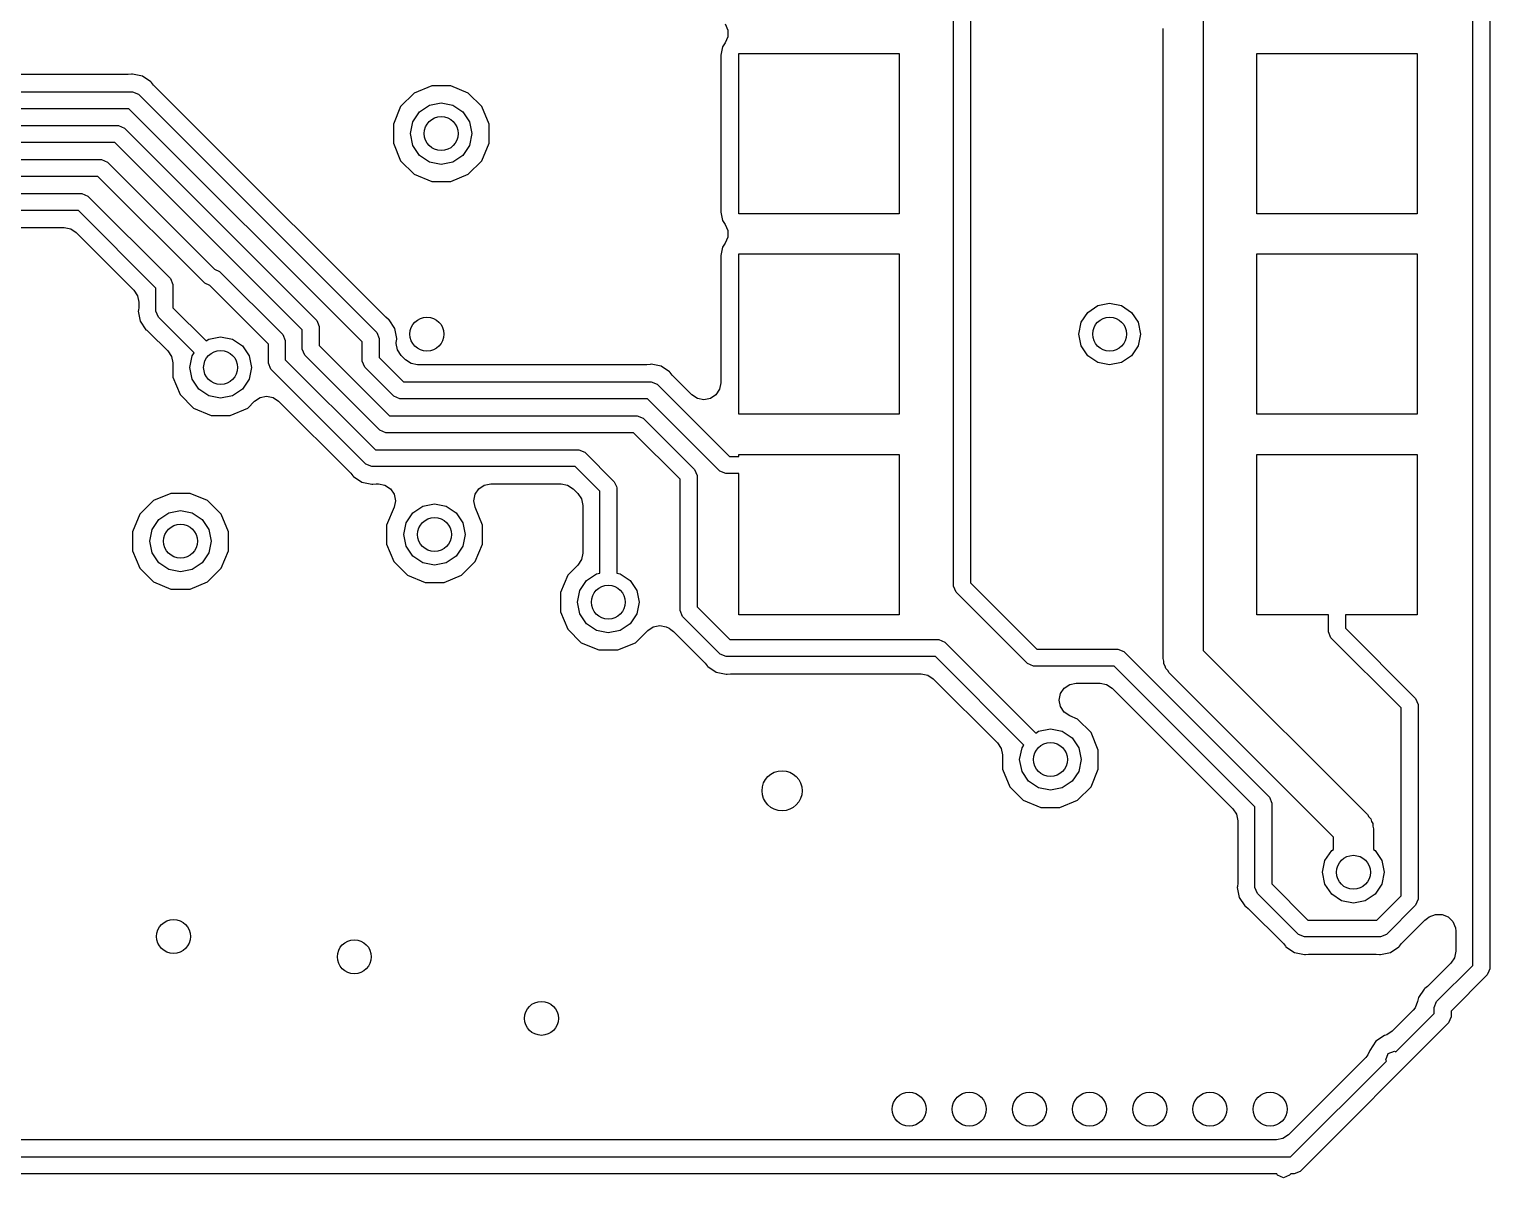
# Model space of a CAD drawing. Extents: x 2.66 to 5.22, y -3.92 to -3.24.
# Drawn here: x 4.7901 to 5.2202, y -3.9198 to -3.5814 of the extents above; entities that cross this region are included whole.
import ezdxf

# ---------------------------------------------------------------- set-up
doc = ezdxf.new("R2010")
doc.units = 0
doc.header["$MEASUREMENT"] = 0
doc.layers.add('BLACK', color=7, linetype='CONTINUOUS')

msp = doc.modelspace()

# ---------------------------------------------------------------- linework, layer by layer
at = {"layer": 'BLACK', "linetype": 'CONTINUOUS'}
for p, q in [((5.0623, -3.74554), (5.0623, -3.4175)), ((5.0673, -3.41646), (5.0673, -3.74451)), ((5.21522, -3.85723), (5.21522, -3.41737)), ((5.22022, -3.41681), (5.22022, -3.85827)), ((4.99504, -3.5799), (4.99579, -3.5817)), ((4.99579, -3.5817), (4.99579, -3.58365)), ((5.12402, -3.76688), (5.12402, -3.58119)), ((5.13583, -3.57874), (5.13583, -3.76443)), ((4.99427, -3.58662), (4.99378, -3.58908)), ((4.99504, -3.58546), (4.99427, -3.58662)), ((4.99579, -3.58365), (4.99504, -3.58546)), ((4.99378, -3.58908), (4.99378, -3.63533)), ((4.99902, -3.63583), (4.99902, -3.58858)), ((4.99902, -3.58858), (5.04626, -3.58858)), ((5.04626, -3.58858), (5.04626, -3.63583)), ((5.15157, -3.63583), (5.15157, -3.58858)), ((5.15157, -3.58858), (5.19882, -3.58858)), ((5.19882, -3.58858), (5.19882, -3.63583)), ((4.81927, -3.59482), (4.58482, -3.59482)), ((4.82024, -3.59473), (4.81927, -3.59482)), ((4.8205, -3.59468), (4.82024, -3.59473)), ((4.82345, -3.59526), (4.8205, -3.59468)), ((4.82594, -3.59693), (4.82345, -3.59526)), ((4.58358, -3.59986), (4.8205, -3.59986)), ((4.8205, -3.59986), (4.82227, -3.60059)), ((4.82609, -3.59715), (4.82594, -3.59693)), ((4.82671, -3.5979), (4.82609, -3.59715)), ((4.84075, -3.61194), (4.82671, -3.5979)), ((4.90861, -3.59811), (4.90343, -3.60026)), ((4.91422, -3.59811), (4.90861, -3.59811)), ((4.9194, -3.60026), (4.91422, -3.59811)), ((4.82227, -3.60059), (4.89243, -3.67075)), ((4.89947, -3.60422), (4.89732, -3.6094)), ((4.90343, -3.60026), (4.89947, -3.60422)), ((4.90501, -3.6058), (4.90795, -3.60384)), ((4.90795, -3.60384), (4.91142, -3.60315)), ((4.91142, -3.60315), (4.91488, -3.60384)), ((4.91488, -3.60384), (4.91782, -3.6058)), ((4.92337, -3.60422), (4.9194, -3.60026)), ((4.92551, -3.6094), (4.92337, -3.60422)), ((4.81947, -3.60486), (4.58462, -3.60486)), ((4.88816, -3.67356), (4.81947, -3.60486)), ((4.90236, -3.6122), (4.90305, -3.60874)), ((4.90305, -3.60874), (4.90501, -3.6058)), ((4.91782, -3.6058), (4.91978, -3.60874)), ((4.91978, -3.60874), (4.92047, -3.6122)), ((4.638, -3.60986), (4.81636, -3.60986)), ((4.81636, -3.60986), (4.81813, -3.61059)), ((4.81813, -3.61059), (4.87478, -3.66725)), ((4.89512, -3.66632), (4.84075, -3.61194)), ((4.89732, -3.6094), (4.89732, -3.61501)), ((4.90305, -3.61567), (4.90236, -3.6122)), ((4.92047, -3.6122), (4.91978, -3.61567)), ((4.92551, -3.61501), (4.92551, -3.6094)), ((4.81533, -3.61486), (4.63904, -3.61486)), ((4.87051, -3.67005), (4.81533, -3.61486)), ((4.89732, -3.61501), (4.89947, -3.62019)), ((4.90501, -3.61861), (4.90305, -3.61567)), ((4.91978, -3.61567), (4.91782, -3.61861)), ((4.92337, -3.62019), (4.92551, -3.61501)), ((4.64214, -3.61986), (4.81134, -3.61986)), ((4.81134, -3.61986), (4.81311, -3.6206)), ((4.81311, -3.6206), (4.84467, -3.65216)), ((4.89947, -3.62019), (4.90343, -3.62415)), ((4.90795, -3.62057), (4.90501, -3.61861)), ((4.91142, -3.62126), (4.90795, -3.62057)), ((4.91488, -3.62057), (4.91142, -3.62126)), ((4.91782, -3.61861), (4.91488, -3.62057)), ((4.9194, -3.62415), (4.92337, -3.62019)), ((4.8103, -3.62486), (4.64318, -3.62486)), ((4.84176, -3.65631), (4.8103, -3.62486)), ((4.90343, -3.62415), (4.90861, -3.6263)), ((4.91422, -3.6263), (4.9194, -3.62415)), ((4.64628, -3.62986), (4.80559, -3.62986)), ((4.80559, -3.62986), (4.80736, -3.6306)), ((4.90861, -3.6263), (4.91422, -3.6263)), ((4.80736, -3.6306), (4.83167, -3.65491)), ((4.80456, -3.63486), (4.64732, -3.63486)), ((4.8274, -3.65771), (4.80456, -3.63486)), ((4.99378, -3.63533), (4.99427, -3.63779)), ((4.99427, -3.63779), (4.99504, -3.63895)), ((5.04626, -3.63583), (4.99902, -3.63583)), ((5.19882, -3.63583), (5.15157, -3.63583)), ((4.65148, -3.6399), (4.8004, -3.6399)), ((4.8004, -3.6399), (4.80231, -3.64028)), ((4.80231, -3.64028), (4.80393, -3.64137)), ((4.80393, -3.64137), (4.8209, -3.65833)), ((4.99504, -3.63895), (4.99579, -3.64076)), ((4.99579, -3.64271), (4.99504, -3.64451)), ((4.99579, -3.64076), (4.99579, -3.64271)), ((4.99427, -3.64567), (4.99378, -3.64813)), ((4.99504, -3.64451), (4.99427, -3.64567)), ((4.99378, -3.64813), (4.99378, -3.68561)), ((4.99902, -3.69488), (4.99902, -3.64764)), ((4.99902, -3.64764), (5.04626, -3.64764)), ((5.04626, -3.64764), (5.04626, -3.69488)), ((5.15157, -3.69488), (5.15157, -3.64764)), ((5.15157, -3.64764), (5.19882, -3.64764)), ((5.19882, -3.64764), (5.19882, -3.69488)), ((4.83167, -3.65491), (4.8324, -3.65667)), ((4.84467, -3.65216), (4.84617, -3.65278)), ((4.84617, -3.65278), (4.86478, -3.67139)), ((4.8209, -3.65833), (4.82198, -3.65995)), ((4.82198, -3.65995), (4.82236, -3.66187)), ((4.8274, -3.66455), (4.8274, -3.65771)), ((4.8324, -3.65667), (4.8324, -3.66351)), ((4.84326, -3.65694), (4.84176, -3.65631)), ((4.86051, -3.67419), (4.84326, -3.65694)), ((4.82227, -3.66429), (4.82221, -3.66455)), ((4.82221, -3.66455), (4.8228, -3.66749)), ((4.82236, -3.66331), (4.82227, -3.66429)), ((4.82236, -3.66187), (4.82236, -3.66331)), ((4.82813, -3.66631), (4.8274, -3.66455)), ((4.8324, -3.66351), (4.84217, -3.67328)), ((5.10186, -3.66486), (5.1048, -3.66289)), ((5.1048, -3.66289), (5.10827, -3.6622)), ((5.10827, -3.6622), (5.11173, -3.66289)), ((5.11173, -3.66289), (5.11467, -3.66486)), ((4.8228, -3.66749), (4.82447, -3.66998)), ((4.83864, -3.67682), (4.82813, -3.66631)), ((4.87478, -3.66725), (4.87499, -3.66776)), ((4.87499, -3.66776), (4.87551, -3.66901)), ((4.87551, -3.66901), (4.87551, -3.67466)), ((4.89588, -3.66694), (4.89512, -3.66632)), ((4.8961, -3.66709), (4.89588, -3.66694)), ((4.89776, -3.66958), (4.8961, -3.66709)), ((5.09921, -3.67126), (5.0999, -3.66779)), ((5.0999, -3.66779), (5.10186, -3.66486)), ((5.11467, -3.66486), (5.11663, -3.66779)), ((5.11663, -3.66779), (5.11732, -3.67126)), ((4.82447, -3.66998), (4.82469, -3.67013)), ((4.82469, -3.67013), (4.82544, -3.67075)), ((4.82544, -3.67075), (4.8309, -3.67621)), ((4.84217, -3.67328), (4.84299, -3.67274)), ((4.84299, -3.67274), (4.84646, -3.67205)), ((4.84646, -3.67205), (4.84992, -3.67274)), ((4.84992, -3.67274), (4.85286, -3.6747)), ((4.86478, -3.67139), (4.86551, -3.67316)), ((4.86551, -3.67316), (4.86551, -3.67881)), ((4.87051, -3.6757), (4.87051, -3.67005)), ((4.89243, -3.67075), (4.89316, -3.67252)), ((4.89316, -3.67252), (4.89316, -3.67817)), ((4.89835, -3.67252), (4.89776, -3.66958)), ((4.8982, -3.67376), (4.8983, -3.67278)), ((4.8983, -3.67278), (4.89835, -3.67252)), ((5.0999, -3.67473), (5.09921, -3.67126)), ((5.11732, -3.67126), (5.11663, -3.67473)), ((4.8309, -3.67621), (4.83198, -3.67783)), ((4.8374, -3.6811), (4.83809, -3.67764)), ((4.83809, -3.67764), (4.83864, -3.67682)), ((4.85286, -3.6747), (4.85482, -3.67764)), ((4.85482, -3.67764), (4.85551, -3.6811)), ((4.86051, -3.67984), (4.86051, -3.67419)), ((4.87124, -3.67747), (4.87051, -3.6757)), ((4.89336, -3.69958), (4.87124, -3.67747)), ((4.87551, -3.67466), (4.89616, -3.69532)), ((4.88816, -3.67921), (4.88816, -3.67356)), ((4.8982, -3.67401), (4.8982, -3.67376)), ((4.89858, -3.67593), (4.8982, -3.67401)), ((4.89967, -3.67755), (4.89858, -3.67593)), ((4.90093, -3.67881), (4.89967, -3.67755)), ((5.10186, -3.67766), (5.0999, -3.67473)), ((5.11663, -3.67473), (5.11467, -3.67766)), ((4.83198, -3.67783), (4.83236, -3.67974)), ((4.83236, -3.67974), (4.83236, -3.68391)), ((4.83809, -3.68457), (4.8374, -3.6811)), ((4.85551, -3.6811), (4.85482, -3.68457)), ((4.86124, -3.68161), (4.86051, -3.67984)), ((4.88922, -3.70958), (4.86124, -3.68161)), ((4.86551, -3.67881), (4.89202, -3.70532)), ((4.88889, -3.68097), (4.88816, -3.67921)), ((4.8975, -3.68958), (4.88889, -3.68097)), ((4.89316, -3.67817), (4.90031, -3.68532)), ((4.90255, -3.6799), (4.90093, -3.67881)), ((4.90446, -3.68028), (4.90255, -3.6799)), ((4.90702, -3.68028), (4.90446, -3.68028)), ((4.90722, -3.68031), (4.90702, -3.68028)), ((4.90741, -3.68028), (4.90722, -3.68031)), ((4.97201, -3.68028), (4.90741, -3.68028)), ((4.97299, -3.68018), (4.97201, -3.68028)), ((4.97325, -3.68013), (4.97299, -3.68018)), ((4.97619, -3.68071), (4.97325, -3.68013)), ((4.97868, -3.68238), (4.97619, -3.68071)), ((5.1048, -3.67963), (5.10186, -3.67766)), ((5.10827, -3.68031), (5.1048, -3.67963)), ((5.11173, -3.67963), (5.10827, -3.68031)), ((5.11467, -3.67766), (5.11173, -3.67963)), ((4.83236, -3.68391), (4.83451, -3.68909)), ((4.84005, -3.68751), (4.83809, -3.68457)), ((4.85482, -3.68457), (4.85286, -3.68751)), ((4.90031, -3.68532), (4.97325, -3.68532)), ((4.97325, -3.68532), (4.97502, -3.68605)), ((4.97502, -3.68605), (4.99631, -3.70734)), ((4.97883, -3.6826), (4.97868, -3.68238)), ((4.97945, -3.68336), (4.97883, -3.6826)), ((4.98524, -3.68915), (4.97945, -3.68336)), ((4.99378, -3.68561), (4.9934, -3.68753)), ((4.83451, -3.68909), (4.83847, -3.69305)), ((4.84299, -3.68947), (4.84005, -3.68751)), ((4.84646, -3.69016), (4.84299, -3.68947)), ((4.84992, -3.68947), (4.84646, -3.69016)), ((4.85286, -3.68751), (4.84992, -3.68947)), ((4.85646, -3.69103), (4.85809, -3.68994)), ((4.85809, -3.68994), (4.86, -3.68956)), ((4.86, -3.68956), (4.86191, -3.68994)), ((4.86191, -3.68994), (4.86354, -3.69103)), ((4.89927, -3.69032), (4.8975, -3.68958)), ((4.97221, -3.69032), (4.89927, -3.69032)), ((4.99351, -3.71161), (4.97221, -3.69032)), ((4.98687, -3.69023), (4.98524, -3.68915)), ((4.98878, -3.69061), (4.98687, -3.69023)), ((4.99069, -3.69023), (4.98878, -3.69061)), ((4.99232, -3.68915), (4.99069, -3.69023)), ((4.9934, -3.68753), (4.99232, -3.68915)), ((4.83847, -3.69305), (4.84365, -3.6952)), ((4.84926, -3.6952), (4.85444, -3.69305)), ((4.85444, -3.69305), (4.85646, -3.69103)), ((4.86354, -3.69103), (4.88478, -3.71227)), ((4.84365, -3.6952), (4.84926, -3.6952)), ((4.89616, -3.69532), (4.96911, -3.69532)), ((4.96911, -3.69532), (4.97087, -3.69605)), ((4.97087, -3.69605), (4.98602, -3.71119)), ((5.04626, -3.69488), (4.99902, -3.69488)), ((5.19882, -3.69488), (5.15157, -3.69488)), ((4.89513, -3.70032), (4.89336, -3.69958)), ((4.96807, -3.70032), (4.89513, -3.70032)), ((4.98175, -3.714), (4.96807, -3.70032)), ((4.89202, -3.70532), (4.95191, -3.70532)), ((4.95191, -3.70532), (4.95368, -3.70605)), ((4.95368, -3.70605), (4.9624, -3.71477)), ((4.99631, -3.70734), (4.99902, -3.70734)), ((4.99902, -3.70734), (4.99902, -3.70669)), ((4.99902, -3.70669), (5.04626, -3.70669)), ((5.04626, -3.70669), (5.04626, -3.75394)), ((5.15157, -3.75394), (5.15157, -3.70669)), ((5.15157, -3.70669), (5.19882, -3.70669)), ((5.19882, -3.70669), (5.19882, -3.75394)), ((4.89099, -3.71032), (4.88922, -3.70958)), ((4.95087, -3.71032), (4.89099, -3.71032)), ((4.95813, -3.71757), (4.95087, -3.71032)), ((4.98602, -3.71119), (4.98602, -3.71119)), ((4.98602, -3.71119), (4.98675, -3.71296)), ((4.99528, -3.71234), (4.99351, -3.71161)), ((4.88478, -3.71227), (4.8854, -3.71303)), ((4.8854, -3.71303), (4.88555, -3.71325)), ((4.88555, -3.71325), (4.88804, -3.71492)), ((4.88804, -3.71492), (4.89099, -3.7155)), ((4.89099, -3.7155), (4.89125, -3.71545)), ((4.89125, -3.71545), (4.89222, -3.71536)), ((4.89222, -3.71536), (4.89291, -3.71536)), ((4.89291, -3.71536), (4.89482, -3.71574)), ((4.89482, -3.71574), (4.89644, -3.71682)), ((4.92246, -3.71682), (4.92408, -3.71574)), ((4.92408, -3.71574), (4.92599, -3.71536)), ((4.92599, -3.71536), (4.94672, -3.71536)), ((4.94672, -3.71536), (4.94863, -3.71574)), ((4.94863, -3.71574), (4.95025, -3.71682)), ((4.9624, -3.71477), (4.963, -3.71621)), ((4.963, -3.71621), (4.96313, -3.71654)), ((4.98175, -3.75267), (4.98175, -3.714)), ((4.98675, -3.71296), (4.98675, -3.75164)), ((4.99902, -3.71234), (4.99528, -3.71234)), ((4.99902, -3.75394), (4.99902, -3.71234)), ((4.82666, -3.72033), (4.8227, -3.7243)), ((4.83184, -3.71819), (4.82666, -3.72033)), ((4.83745, -3.71819), (4.83184, -3.71819)), ((4.84263, -3.72033), (4.83745, -3.71819)), ((4.84659, -3.7243), (4.84263, -3.72033)), ((4.89644, -3.71682), (4.89753, -3.71844)), ((4.89753, -3.71844), (4.89791, -3.72036)), ((4.89791, -3.72036), (4.89753, -3.72227)), ((4.92099, -3.72036), (4.92137, -3.71844)), ((4.92137, -3.72227), (4.92099, -3.72036)), ((4.92137, -3.71844), (4.92246, -3.71682)), ((4.95025, -3.71682), (4.95163, -3.71819)), ((4.95163, -3.71819), (4.95271, -3.71982)), ((4.95271, -3.71982), (4.95309, -3.72173)), ((4.95813, -3.74168), (4.95813, -3.71757)), ((4.96313, -3.71654), (4.96313, -3.74168)), ((4.8227, -3.7243), (4.82055, -3.72948)), ((4.82824, -3.72588), (4.83118, -3.72392)), ((4.83118, -3.72392), (4.83465, -3.72323)), ((4.83465, -3.72323), (4.83811, -3.72392)), ((4.83811, -3.72392), (4.84105, -3.72588)), ((4.84874, -3.72948), (4.84659, -3.7243)), ((4.89753, -3.72227), (4.89535, -3.72751)), ((4.90108, -3.72685), (4.90305, -3.72391)), ((4.90305, -3.72391), (4.90598, -3.72195)), ((4.90598, -3.72195), (4.90945, -3.72126)), ((4.90945, -3.72126), (4.91291, -3.72195)), ((4.91291, -3.72195), (4.91585, -3.72391)), ((4.91585, -3.72391), (4.91781, -3.72685)), ((4.92354, -3.72751), (4.92137, -3.72227)), ((4.95309, -3.72173), (4.95309, -3.73577)), ((4.82559, -3.73228), (4.82628, -3.72882)), ((4.82628, -3.72882), (4.82824, -3.72588)), ((4.84105, -3.72588), (4.84301, -3.72882)), ((4.84301, -3.72882), (4.8437, -3.73228)), ((4.89535, -3.72751), (4.89535, -3.73312)), ((4.90039, -3.73031), (4.90108, -3.72685)), ((4.91781, -3.72685), (4.9185, -3.73031)), ((4.92354, -3.73312), (4.92354, -3.72751)), ((4.82055, -3.72948), (4.82055, -3.73509)), ((4.82628, -3.73575), (4.82559, -3.73228)), ((4.8437, -3.73228), (4.84301, -3.73575)), ((4.84874, -3.73509), (4.84874, -3.72948)), ((4.89535, -3.73312), (4.8975, -3.7383)), ((4.90108, -3.73378), (4.90039, -3.73031)), ((4.9185, -3.73031), (4.91781, -3.73378)), ((4.9214, -3.7383), (4.92354, -3.73312)), ((4.82055, -3.73509), (4.8227, -3.74027)), ((4.82824, -3.73869), (4.82628, -3.73575)), ((4.84301, -3.73575), (4.84105, -3.73869)), ((4.84659, -3.74027), (4.84874, -3.73509)), ((4.90305, -3.73672), (4.90108, -3.73378)), ((4.90598, -3.73868), (4.90305, -3.73672)), ((4.91585, -3.73672), (4.91291, -3.73868)), ((4.91781, -3.73378), (4.91585, -3.73672)), ((4.95271, -3.73769), (4.95163, -3.73931)), ((4.95309, -3.73577), (4.95271, -3.73769)), ((4.8227, -3.74027), (4.82666, -3.74423)), ((4.83118, -3.74065), (4.82824, -3.73869)), ((4.83465, -3.74134), (4.83118, -3.74065)), ((4.83811, -3.74065), (4.83465, -3.74134)), ((4.84105, -3.73869), (4.83811, -3.74065)), ((4.84263, -3.74423), (4.84659, -3.74027)), ((4.8975, -3.7383), (4.90146, -3.74226)), ((4.90945, -3.73937), (4.90598, -3.73868)), ((4.91291, -3.73868), (4.90945, -3.73937)), ((4.91743, -3.74226), (4.9214, -3.7383)), ((4.95163, -3.73931), (4.94868, -3.74225)), ((4.95423, -3.74383), (4.95716, -3.74187)), ((4.95716, -3.74187), (4.95813, -3.74168)), ((4.96313, -3.74168), (4.9641, -3.74187)), ((4.9641, -3.74187), (4.96703, -3.74383)), ((4.82666, -3.74423), (4.83184, -3.74638)), ((4.83184, -3.74638), (4.83745, -3.74638)), ((4.83745, -3.74638), (4.84263, -3.74423)), ((4.90146, -3.74226), (4.90665, -3.74441)), ((4.90665, -3.74441), (4.91225, -3.74441)), ((4.91225, -3.74441), (4.91743, -3.74226)), ((4.94868, -3.74225), (4.94654, -3.74743)), ((4.95226, -3.74677), (4.95423, -3.74383)), ((4.96703, -3.74383), (4.969, -3.74677)), ((5.06304, -3.74731), (5.0623, -3.74554)), ((5.0673, -3.74451), (5.08686, -3.76407)), ((4.94654, -3.74743), (4.94654, -3.75304)), ((4.95157, -3.75024), (4.95226, -3.74677)), ((4.95226, -3.7537), (4.95157, -3.75024)), ((4.969, -3.74677), (4.96969, -3.75024)), ((4.96969, -3.75024), (4.969, -3.7537)), ((5.08406, -3.76833), (5.06304, -3.74731)), ((4.94654, -3.75304), (4.94868, -3.75822)), ((4.95423, -3.75664), (4.95226, -3.7537)), ((4.969, -3.7537), (4.96703, -3.75664)), ((4.98248, -3.75444), (4.98175, -3.75267)), ((4.99359, -3.76555), (4.98248, -3.75444)), ((4.98675, -3.75164), (4.99639, -3.76128)), ((5.04626, -3.75394), (4.99902, -3.75394)), ((5.1727, -3.75394), (5.15157, -3.75394)), ((5.1727, -3.75894), (5.1727, -3.75394)), ((5.19882, -3.75394), (5.1777, -3.75394)), ((5.1777, -3.75394), (5.1777, -3.7579)), ((4.94868, -3.75822), (4.95265, -3.76219)), ((4.95716, -3.7586), (4.95423, -3.75664)), ((4.96063, -3.75929), (4.95716, -3.7586)), ((4.9641, -3.7586), (4.96063, -3.75929)), ((4.96703, -3.75664), (4.9641, -3.7586)), ((4.96861, -3.76219), (4.97224, -3.75856)), ((4.97224, -3.75856), (4.97387, -3.75747)), ((4.97387, -3.75747), (4.97578, -3.75709)), ((4.97578, -3.75709), (4.97769, -3.75747)), ((4.97769, -3.75747), (4.97856, -3.75794)), ((4.97856, -3.75794), (4.97904, -3.75826)), ((4.97904, -3.75826), (4.97979, -3.75888)), ((4.97979, -3.75888), (4.98915, -3.76824)), ((5.17343, -3.7607), (5.1727, -3.75894)), ((5.1777, -3.7579), (5.19838, -3.77859)), ((4.95265, -3.76219), (4.95783, -3.76433)), ((4.96343, -3.76433), (4.96861, -3.76219)), ((4.99639, -3.76128), (5.05799, -3.76128)), ((5.05799, -3.76128), (5.05976, -3.76201)), ((5.05976, -3.76201), (5.08654, -3.7888)), ((5.19411, -3.78139), (5.17343, -3.7607)), ((4.95783, -3.76433), (4.96343, -3.76433)), ((4.99536, -3.76628), (4.99359, -3.76555)), ((5.05696, -3.76628), (4.99536, -3.76628)), ((5.08301, -3.79233), (5.05696, -3.76628)), ((5.08686, -3.76407), (5.11065, -3.76407)), ((5.11065, -3.76407), (5.11242, -3.7648)), ((5.11242, -3.7648), (5.15531, -3.80769)), ((5.12422, -3.76763), (5.12402, -3.76688)), ((5.12422, -3.76841), (5.12422, -3.76763)), ((5.13583, -3.76443), (5.18423, -3.81284)), ((4.98915, -3.76824), (4.98978, -3.769)), ((4.98978, -3.769), (4.98992, -3.76922)), ((4.98992, -3.76922), (4.99242, -3.77088)), ((4.99242, -3.77088), (4.99536, -3.77147)), ((4.99536, -3.77147), (4.99562, -3.77141)), ((4.99562, -3.77141), (4.99659, -3.77132)), ((4.99659, -3.77132), (5.0528, -3.77132)), ((5.0528, -3.77132), (5.05471, -3.7717)), ((5.05471, -3.7717), (5.05633, -3.77278)), ((5.08583, -3.76907), (5.08406, -3.76833)), ((5.10962, -3.76907), (5.08583, -3.76907)), ((5.15104, -3.81049), (5.10962, -3.76907)), ((5.12461, -3.76908), (5.12422, -3.76841)), ((5.12481, -3.76983), (5.12461, -3.76908)), ((5.12536, -3.77038), (5.12481, -3.76983)), ((5.12575, -3.77105), (5.12536, -3.77038)), ((5.17415, -3.81946), (5.12575, -3.77105)), ((5.05633, -3.77278), (5.07527, -3.79172)), ((5.09383, -3.77719), (5.09492, -3.77557)), ((5.09492, -3.77557), (5.09654, -3.77449)), ((5.09654, -3.77449), (5.09845, -3.77411)), ((5.09845, -3.77411), (5.10546, -3.77411)), ((5.10546, -3.77411), (5.10737, -3.77449)), ((5.10737, -3.77449), (5.10899, -3.77557)), ((5.10899, -3.77557), (5.14454, -3.81112)), ((5.09345, -3.77911), (5.09383, -3.77719)), ((5.09383, -3.78102), (5.09345, -3.77911)), ((5.19838, -3.77859), (5.19911, -3.78035)), ((5.19911, -3.78035), (5.19911, -3.83777)), ((5.09492, -3.78264), (5.09383, -3.78102)), ((5.09654, -3.78372), (5.09492, -3.78264)), ((5.09881, -3.78467), (5.09654, -3.78372)), ((5.10278, -3.78863), (5.09881, -3.78467)), ((5.19411, -3.83673), (5.19411, -3.78139)), ((5.08654, -3.7888), (5.08736, -3.78825)), ((5.08736, -3.78825), (5.09083, -3.78756)), ((5.09083, -3.78756), (5.09429, -3.78825)), ((5.09429, -3.78825), (5.09723, -3.79021)), ((5.10492, -3.79381), (5.10278, -3.78863)), ((5.07527, -3.79172), (5.07635, -3.79334)), ((5.07635, -3.79334), (5.07673, -3.79525)), ((5.08177, -3.79661), (5.08246, -3.79315)), ((5.08246, -3.79315), (5.08301, -3.79233)), ((5.09723, -3.79021), (5.09919, -3.79315)), ((5.09919, -3.79315), (5.09988, -3.79661)), ((5.07673, -3.79525), (5.07673, -3.79942)), ((5.08246, -3.80008), (5.08177, -3.79661)), ((5.09988, -3.79661), (5.09919, -3.80008)), ((5.10492, -3.79942), (5.10492, -3.79381)), ((5.07673, -3.79942), (5.07888, -3.8046)), ((5.08442, -3.80302), (5.08246, -3.80008)), ((5.09919, -3.80008), (5.09723, -3.80302)), ((5.10278, -3.8046), (5.10492, -3.79942)), ((5.07888, -3.8046), (5.08284, -3.80856)), ((5.08736, -3.80498), (5.08442, -3.80302)), ((5.09083, -3.80567), (5.08736, -3.80498)), ((5.09429, -3.80498), (5.09083, -3.80567)), ((5.09723, -3.80302), (5.09429, -3.80498)), ((5.09881, -3.80856), (5.10278, -3.8046)), ((5.08284, -3.80856), (5.08802, -3.81071)), ((5.08802, -3.81071), (5.09363, -3.81071)), ((5.09363, -3.81071), (5.09881, -3.80856)), ((5.15104, -3.83428), (5.15104, -3.81049)), ((5.15531, -3.80769), (5.15604, -3.80946)), ((5.15604, -3.80946), (5.15604, -3.83325)), ((5.14454, -3.81112), (5.14562, -3.81274)), ((5.14562, -3.81274), (5.146, -3.81465)), ((5.146, -3.81465), (5.146, -3.83305)), ((5.18423, -3.81284), (5.18462, -3.81351)), ((5.18462, -3.81351), (5.18517, -3.81406)), ((5.18517, -3.81406), (5.18537, -3.81481)), ((5.18537, -3.81481), (5.18576, -3.81549)), ((5.17415, -3.82309), (5.17415, -3.81946)), ((5.18576, -3.81549), (5.18576, -3.81626)), ((5.18576, -3.81626), (5.18596, -3.81701)), ((5.18596, -3.81701), (5.18596, -3.82309)), ((5.17169, -3.82636), (5.17366, -3.82342)), ((5.17366, -3.82342), (5.17415, -3.82309)), ((5.18596, -3.82309), (5.18646, -3.82342)), ((5.18646, -3.82342), (5.18842, -3.82636)), ((5.171, -3.82982), (5.17169, -3.82636)), ((5.18842, -3.82636), (5.18911, -3.82982)), ((5.17169, -3.83329), (5.171, -3.82982)), ((5.18911, -3.82982), (5.18842, -3.83329)), ((5.14591, -3.83402), (5.14586, -3.83428)), ((5.14586, -3.83428), (5.14644, -3.83722)), ((5.146, -3.83305), (5.14591, -3.83402)), ((5.15178, -3.83605), (5.15104, -3.83428)), ((5.16387, -3.84814), (5.15178, -3.83605)), ((5.15604, -3.83325), (5.16667, -3.84388)), ((5.17366, -3.83622), (5.17169, -3.83329)), ((5.17659, -3.83819), (5.17366, -3.83622)), ((5.18646, -3.83622), (5.18352, -3.83819)), ((5.18842, -3.83329), (5.18646, -3.83622)), ((5.18697, -3.84388), (5.19411, -3.83673)), ((5.14644, -3.83722), (5.14811, -3.83972)), ((5.14811, -3.83972), (5.14833, -3.83987)), ((5.14833, -3.83987), (5.14909, -3.84049)), ((5.14909, -3.84049), (5.15943, -3.85083)), ((5.18006, -3.83888), (5.17659, -3.83819)), ((5.18352, -3.83819), (5.18006, -3.83888)), ((5.19838, -3.83953), (5.18977, -3.84814)), ((5.19911, -3.83777), (5.19838, -3.83953)), ((5.16667, -3.84388), (5.18697, -3.84388)), ((5.19421, -3.85083), (5.20107, -3.84397)), ((5.20107, -3.84397), (5.20183, -3.84335)), ((5.20183, -3.84335), (5.2024, -3.84297)), ((5.2024, -3.84297), (5.2042, -3.84222)), ((5.2042, -3.84222), (5.20615, -3.84222)), ((5.20615, -3.84222), (5.20796, -3.84297)), ((5.20796, -3.84297), (5.20933, -3.84435)), ((5.20933, -3.84435), (5.21008, -3.84615)), ((5.16564, -3.84888), (5.16387, -3.84814)), ((5.18801, -3.84888), (5.16564, -3.84888)), ((5.18977, -3.84814), (5.18801, -3.84888)), ((5.21008, -3.84615), (5.21018, -3.84713)), ((5.21018, -3.84713), (5.21018, -3.85307)), ((5.15943, -3.85083), (5.16005, -3.85159)), ((5.16005, -3.85159), (5.1602, -3.85181)), ((5.1602, -3.85181), (5.16269, -3.85348)), ((5.16269, -3.85348), (5.16564, -3.85406)), ((5.1659, -3.85401), (5.16687, -3.85392)), ((5.16687, -3.85392), (5.18677, -3.85392)), ((5.18677, -3.85392), (5.18775, -3.85401)), ((5.18801, -3.85406), (5.19095, -3.85348)), ((5.19095, -3.85348), (5.19344, -3.85181)), ((5.19344, -3.85181), (5.19359, -3.85159)), ((5.19359, -3.85159), (5.19421, -3.85083)), ((5.21018, -3.85307), (5.2098, -3.85499)), ((5.16564, -3.85406), (5.1659, -3.85401)), ((5.18775, -3.85401), (5.18801, -3.85406)), ((5.20871, -3.85661), (5.20186, -3.86346)), ((5.20455, -3.8679), (5.21522, -3.85723)), ((5.2098, -3.85499), (5.20871, -3.85661)), ((5.22022, -3.85827), (5.21993, -3.85896)), ((5.21948, -3.86004), (5.20882, -3.8707)), ((5.21993, -3.85896), (5.21948, -3.86004)), ((5.19922, -3.86672), (5.19898, -3.8679)), ((5.20088, -3.86423), (5.19922, -3.86672)), ((5.2011, -3.86408), (5.20088, -3.86423)), ((5.20186, -3.86346), (5.2011, -3.86408)), ((5.19761, -3.87046), (5.19148, -3.8766)), ((5.19824, -3.86971), (5.19761, -3.87046)), ((5.19898, -3.8679), (5.19824, -3.86971)), ((5.20382, -3.86967), (5.20455, -3.8679)), ((5.20382, -3.87139), (5.20382, -3.86967)), ((5.20882, -3.8707), (5.20882, -3.87242)), ((5.20809, -3.87419), (5.16435, -3.91793)), ((5.19252, -3.88269), (5.20382, -3.87139)), ((5.20882, -3.87242), (5.20809, -3.87419)), ((5.18667, -3.87958), (5.18487, -3.88229)), ((5.18923, -3.87787), (5.18667, -3.87958)), ((5.18986, -3.87768), (5.18923, -3.87787)), ((5.19148, -3.8766), (5.18986, -3.87768)), ((5.18431, -3.88364), (5.18368, -3.88439)), ((5.18487, -3.88229), (5.18431, -3.88364)), ((5.18961, -3.88502), (5.19034, -3.88325)), ((5.19034, -3.88325), (5.19211, -3.88252)), ((5.19211, -3.88252), (5.19252, -3.88269)), ((5.18368, -3.88439), (5.16092, -3.90716)), ((5.16154, -3.91366), (5.18978, -3.88543)), ((5.18978, -3.88543), (5.18961, -3.88502)), ((5.04901, -3.90862), (4.61733, -3.90862)), ((5.04921, -3.90866), (5.04901, -3.90862)), ((5.04941, -3.90862), (5.04921, -3.90866)), ((5.06673, -3.90862), (5.04941, -3.90862)), ((5.06693, -3.90866), (5.06673, -3.90862)), ((5.06713, -3.90862), (5.06693, -3.90866)), ((5.08445, -3.90862), (5.06713, -3.90862)), ((5.08465, -3.90866), (5.08445, -3.90862)), ((5.08484, -3.90862), (5.08465, -3.90866)), ((5.10216, -3.90862), (5.08484, -3.90862)), ((5.10236, -3.90866), (5.10216, -3.90862)), ((5.10256, -3.90862), (5.10236, -3.90866)), ((5.11988, -3.90862), (5.10256, -3.90862)), ((5.12008, -3.90866), (5.11988, -3.90862)), ((5.12028, -3.90862), (5.12008, -3.90866)), ((5.1376, -3.90862), (5.12028, -3.90862)), ((5.1378, -3.90866), (5.1376, -3.90862)), ((5.13799, -3.90862), (5.1378, -3.90866)), ((5.15531, -3.90862), (5.13799, -3.90862)), ((5.15551, -3.90866), (5.15531, -3.90862)), ((5.15571, -3.90862), (5.15551, -3.90866)), ((5.15738, -3.90862), (5.15571, -3.90862)), ((5.1593, -3.90824), (5.15738, -3.90862)), ((5.16092, -3.90716), (5.1593, -3.90824)), ((4.61317, -3.91366), (5.16154, -3.91366)), ((5.16435, -3.91793), (5.16258, -3.91866)), ((5.1575, -3.91866), (4.61213, -3.91866)), ((5.15768, -3.91909), (5.1575, -3.91866)), ((5.15945, -3.91982), (5.15768, -3.91909)), ((5.16122, -3.91909), (5.15945, -3.91982)), ((5.16165, -3.91866), (5.16122, -3.91909)), ((5.16258, -3.91866), (5.16165, -3.91866))]:
    msp.add_line(p, q, dxfattribs=at)
at = {"layer": 'BLACK'}
for centre, radius in [((4.91142, -3.6122), 0.005), ((4.90722, -3.67126), 0.005), ((5.10827, -3.67126), 0.005), ((4.84646, -3.6811), 0.005), ((4.83465, -3.73228), 0.005), ((4.90945, -3.73031), 0.005), ((4.96063, -3.75024), 0.005), ((5.09083, -3.79661), 0.005), ((5.01181, -3.8058), 0.00591), ((5.18006, -3.82982), 0.005), ((4.83258, -3.84873), 0.005), ((4.88583, -3.85471), 0.005), ((4.94094, -3.87285), 0.005), ((5.04921, -3.89961), 0.005), ((5.06693, -3.89961), 0.005), ((5.08465, -3.89961), 0.005), ((5.10236, -3.89961), 0.005), ((5.12008, -3.89961), 0.005), ((5.1378, -3.89961), 0.005), ((5.15551, -3.89961), 0.005)]:
    msp.add_circle(centre, radius, dxfattribs=at)

doc.saveas('drawing.dxf')
